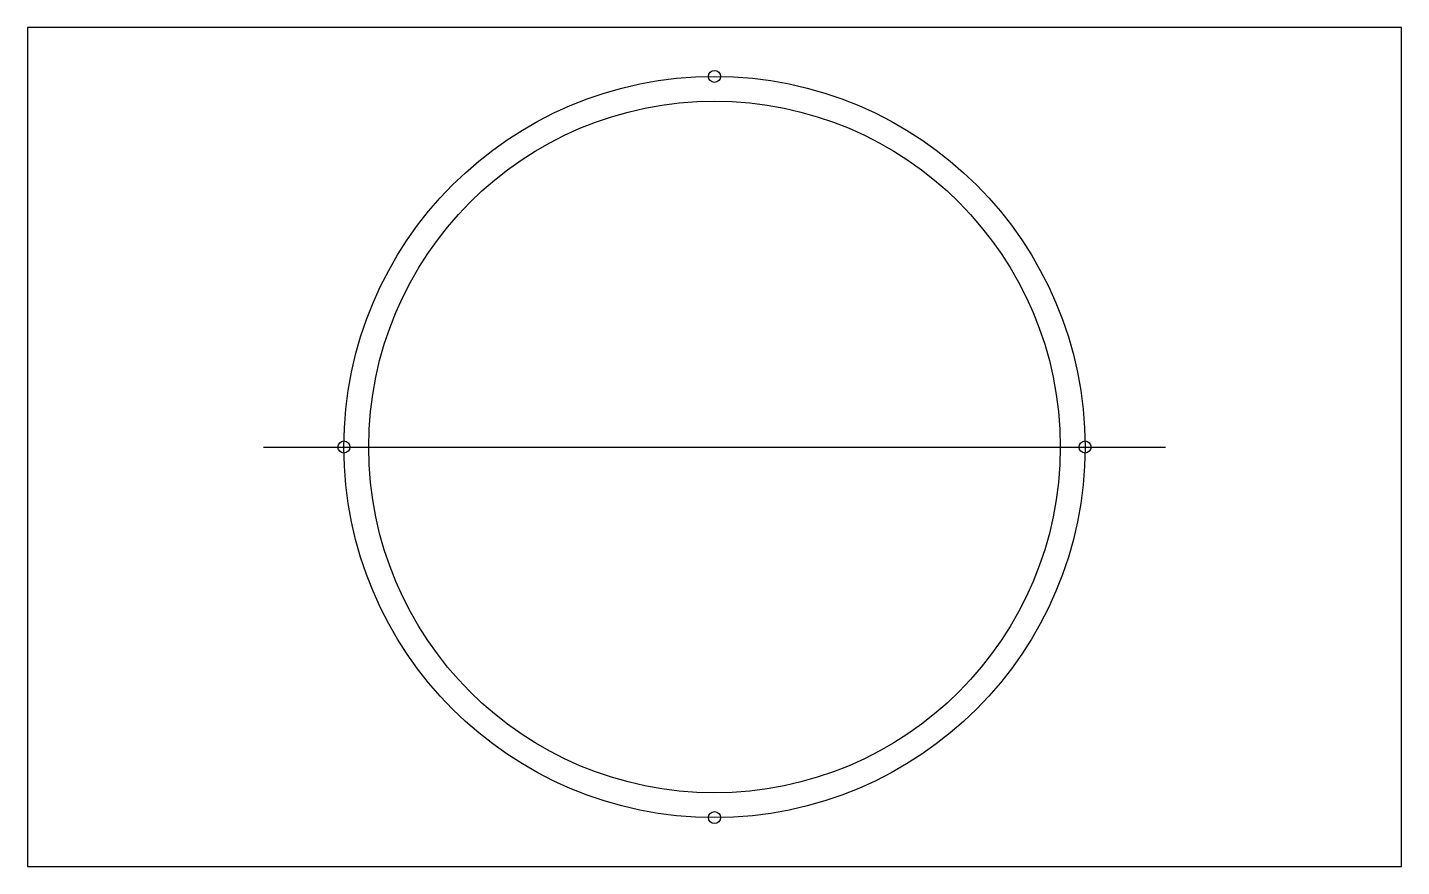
# Model space of a CAD drawing. Header units: inches. Extents: x 0 to 18, y 0 to 11.
import ezdxf

# ---------------------------------------------------------------- set-up
doc = ezdxf.new("R2010")
doc.units = ezdxf.units.IN
doc.header["$MEASUREMENT"] = 0
doc.layers.add('CAD', color=7, linetype='Continuous')

msp = doc.modelspace()

# ---------------------------------------------------------------- linework, layer by layer
at = {"layer": 'CAD', "linetype": 'Continuous'}
for p, q in [((17.992, 10.984), (0, 10.984)), ((0, 10.984), (0, 0)), ((17.992, 0), (17.992, 10.984)), ((3.091, 5.492), (14.902, 5.492)), ((0, 0), (17.992, 0))]:
    msp.add_line(p, q, dxfattribs=at)
for centre, radius in [((8.996, 5.492), 4.852), ((8.996, 10.344), 0.0787), ((8.996, 5.492), 4.528), ((4.144, 5.492), 0.0787), ((13.848, 5.492), 0.0787), ((8.996, 0.64), 0.0787)]:
    msp.add_circle(centre, radius, dxfattribs=at)

doc.saveas('drawing.dxf')
